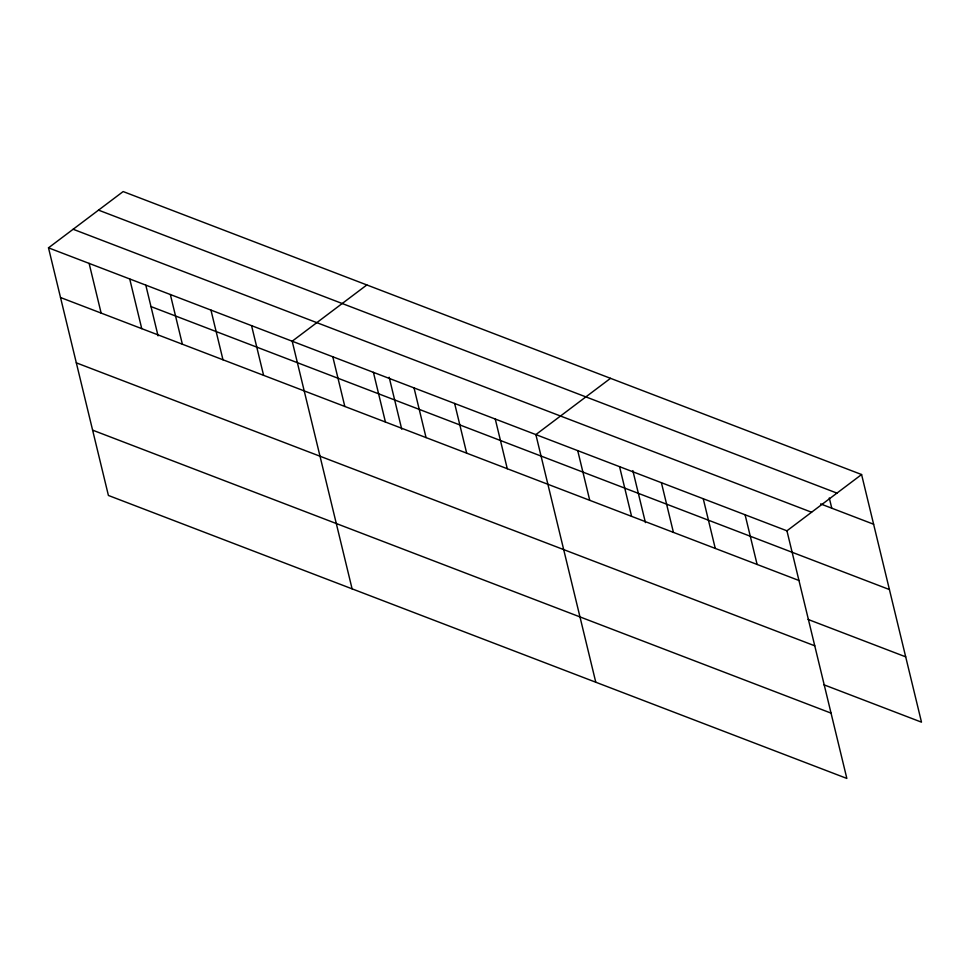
<?xml version="1.0" encoding="UTF-8"?>
<svg xmlns="http://www.w3.org/2000/svg" width="970" height="970" viewBox="0 0 970 970"><rect width="100%" height="100%" fill="white"/><g stroke="black" fill="none" stroke-linecap="round" stroke-linejoin="round"><path stroke-width="1.45" d="M48.5 247.835L786.937 530.808L846.846 778.437L108.41 495.464L48.5 247.835L123.154 191.563L861.59 474.536L921.5 722.165L823.857 684.759M366.842 284.95L292.188 341.21L352.098 588.838M610.518 378.324L535.864 434.596L595.774 682.225M786.937 530.808L861.59 474.536M98.516 210.126L836.952 493.112M820.608 503.915L873.618 524.236M73.138 229.26L811.575 512.233M150.98 306.581L889.417 589.554M60.528 297.523L798.965 580.496M808.058 619.43L905.701 656.848M76.327 362.841L814.764 645.814M92.611 430.146L831.047 713.12M829.289 497.962L831.763 508.195M745.093 514.767L757.109 564.467M703.25 498.738L715.266 548.426M661.407 482.696L673.422 532.397M632.852 470.62L645.426 522.6M619.563 466.667L631.579 516.355M577.72 450.626L589.736 500.326M495.258 419.028L507.274 468.728M454.639 403.459L466.667 453.16M414.032 387.903L426.048 437.591M389.164 377.233L401.738 429.225M373.414 372.334L385.429 422.035M332.795 356.778L344.823 406.466M251.569 325.653L263.597 375.341M210.951 310.085L222.979 359.773M170.344 294.516L182.36 344.217M145.827 285.277L158.061 335.838M129.725 278.96L141.753 328.648M89.119 263.391L101.135 313.092"/></g></svg>
